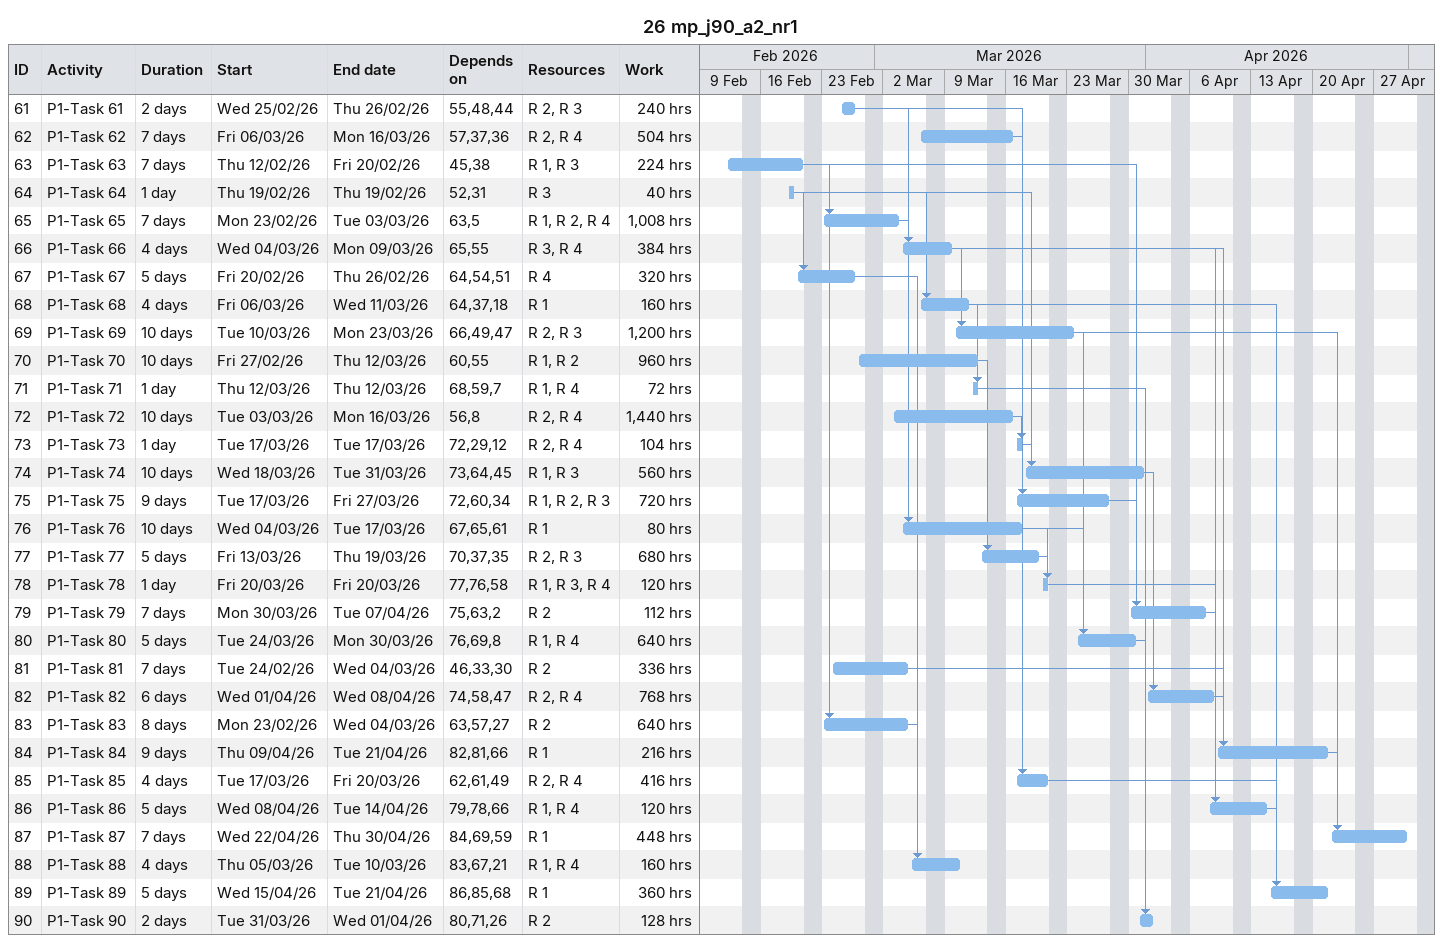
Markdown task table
26 mp_j90_a2_nr1

| ID | Task | Duration | Start | Finish | Predecessors | Resources | Work (h) |
|---|---|---|---|---|---|---|---|
| 61 | P1-Task 61 | 2d | 2026-02-25 | 2026-02-26 | 55, 48, 44 | R 2, R 3 | 240 |
| 62 | P1-Task 62 | 7d | 2026-03-06 | 2026-03-16 | 57, 37, 36 | R 2, R 4 | 504 |
| 63 | P1-Task 63 | 7d | 2026-02-12 | 2026-02-20 | 45, 38 | R 1, R 3 | 224 |
| 64 | P1-Task 64 | 1d | 2026-02-19 | 2026-02-19 | 52, 31 | R 3 | 40 |
| 65 | P1-Task 65 | 7d | 2026-02-23 | 2026-03-03 | 63, 5 | R 1, R 2, R 4 | 1008 |
| 66 | P1-Task 66 | 4d | 2026-03-04 | 2026-03-09 | 65, 55 | R 3, R 4 | 384 |
| 67 | P1-Task 67 | 5d | 2026-02-20 | 2026-02-26 | 64, 54, 51 | R 4 | 320 |
| 68 | P1-Task 68 | 4d | 2026-03-06 | 2026-03-11 | 64, 37, 18 | R 1 | 160 |
| 69 | P1-Task 69 | 10d | 2026-03-10 | 2026-03-23 | 66, 49, 47 | R 2, R 3 | 1200 |
| 70 | P1-Task 70 | 10d | 2026-02-27 | 2026-03-12 | 60, 55 | R 1, R 2 | 960 |
| 71 | P1-Task 71 | 1d | 2026-03-12 | 2026-03-12 | 68, 59, 7 | R 1, R 4 | 72 |
| 72 | P1-Task 72 | 10d | 2026-03-03 | 2026-03-16 | 56, 8 | R 2, R 4 | 1440 |
| 73 | P1-Task 73 | 1d | 2026-03-17 | 2026-03-17 | 72, 29, 12 | R 2, R 4 | 104 |
| 74 | P1-Task 74 | 10d | 2026-03-18 | 2026-03-31 | 73, 64, 45 | R 1, R 3 | 560 |
| 75 | P1-Task 75 | 9d | 2026-03-17 | 2026-03-27 | 72, 60, 34 | R 1, R 2, R 3 | 720 |
| 76 | P1-Task 76 | 10d | 2026-03-04 | 2026-03-17 | 67, 65, 61 | R 1 | 80 |
| 77 | P1-Task 77 | 5d | 2026-03-13 | 2026-03-19 | 70, 37, 35 | R 2, R 3 | 680 |
| 78 | P1-Task 78 | 1d | 2026-03-20 | 2026-03-20 | 77, 76, 58 | R 1, R 3, R 4 | 120 |
| 79 | P1-Task 79 | 7d | 2026-03-30 | 2026-04-07 | 75, 63, 2 | R 2 | 112 |
| 80 | P1-Task 80 | 5d | 2026-03-24 | 2026-03-30 | 76, 69, 8 | R 1, R 4 | 640 |
| 81 | P1-Task 81 | 7d | 2026-02-24 | 2026-03-04 | 46, 33, 30 | R 2 | 336 |
| 82 | P1-Task 82 | 6d | 2026-04-01 | 2026-04-08 | 74, 58, 47 | R 2, R 4 | 768 |
| 83 | P1-Task 83 | 8d | 2026-02-23 | 2026-03-04 | 63, 57, 27 | R 2 | 640 |
| 84 | P1-Task 84 | 9d | 2026-04-09 | 2026-04-21 | 82, 81, 66 | R 1 | 216 |
| 85 | P1-Task 85 | 4d | 2026-03-17 | 2026-03-20 | 62, 61, 49 | R 2, R 4 | 416 |
| 86 | P1-Task 86 | 5d | 2026-04-08 | 2026-04-14 | 79, 78, 66 | R 1, R 4 | 120 |
| 87 | P1-Task 87 | 7d | 2026-04-22 | 2026-04-30 | 84, 69, 59 | R 1 | 448 |
| 88 | P1-Task 88 | 4d | 2026-03-05 | 2026-03-10 | 83, 67, 21 | R 1, R 4 | 160 |
| 89 | P1-Task 89 | 5d | 2026-04-15 | 2026-04-21 | 86, 85, 68 | R 1 | 360 |
| 90 | P1-Task 90 | 2d | 2026-03-31 | 2026-04-01 | 80, 71, 26 | R 2 | 128 |
